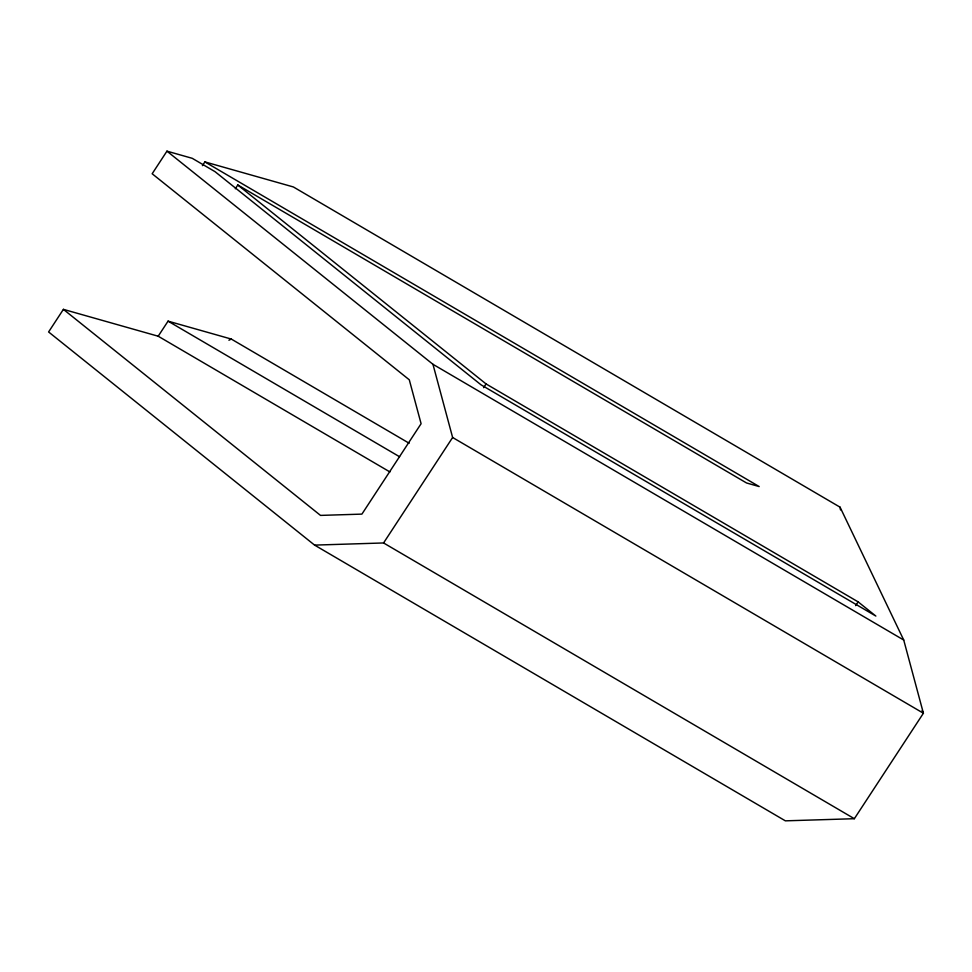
<?xml version="1.0" encoding="UTF-8"?>
<svg xmlns="http://www.w3.org/2000/svg" width="972" height="972" viewBox="0 0 972 972"><rect width="100%" height="100%" fill="white"/><g stroke="black" fill="none" stroke-linecap="round" stroke-linejoin="round"><path stroke-width="1.46" d="M389.918 471.942L158.193 336.215L63.399 309.363L48.6 331.962L314.588 545.11L785.364 820.842L854.352 818.703L923.4 713.229L903.729 640.038L840.063 507.177L293.362 186.952L204.873 161.899L202.419 165.665M235.333 188.762L237.8 184.996L486.061 383.928L858.118 601.862L875.857 616.066L481.006 384.803L215.019 171.655L192.237 158.315L166.953 151.158L152.167 173.757L409.285 379.797L421.095 423.707L361.912 514.115L320.517 515.403L63.399 309.363M158.193 336.215L168.059 321.149L231.263 339.046L409.139 443.232M483.594 387.694L486.061 383.928M314.588 545.11L383.576 542.959L452.624 437.485L432.953 364.293L166.953 151.158M855.652 605.629L858.118 601.862M228.918 340.249L231.263 339.046M204.873 161.899L759.181 486.559L746.545 482.975L237.8 184.996M432.953 364.293L903.729 640.038M452.624 437.485L923.4 713.229L922.124 710.568M168.059 321.149L399.589 456.755M383.576 542.959L854.352 818.703M840.063 507.177L840.476 509.911"/></g></svg>
